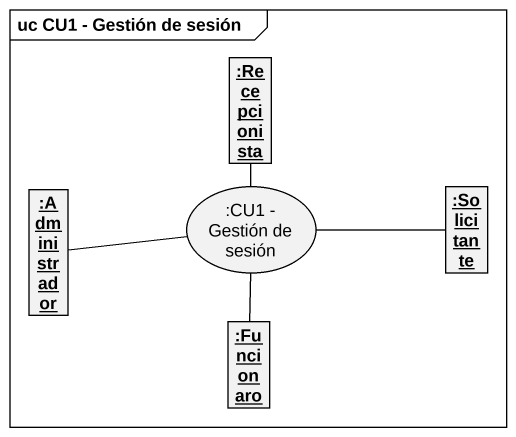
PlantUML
@startuml
mainframe uc CU1 - Gestión de sesión
allowmixing
hide circle
hide empty members
object ":Recepcionista" as Recepcionista
object ":Administrador" as Administrador
usecase ":CU1 - Gestión de sesión" as CU1_Gestión_de_sesión
object ":Solicitante" as Solicitante
object ":Funcionaro" as Funcionaro
CU1_Gestión_de_sesión -up- Recepcionista
CU1_Gestión_de_sesión -left- Administrador
CU1_Gestión_de_sesión -right- Solicitante
CU1_Gestión_de_sesión -- Funcionaro
@enduml
